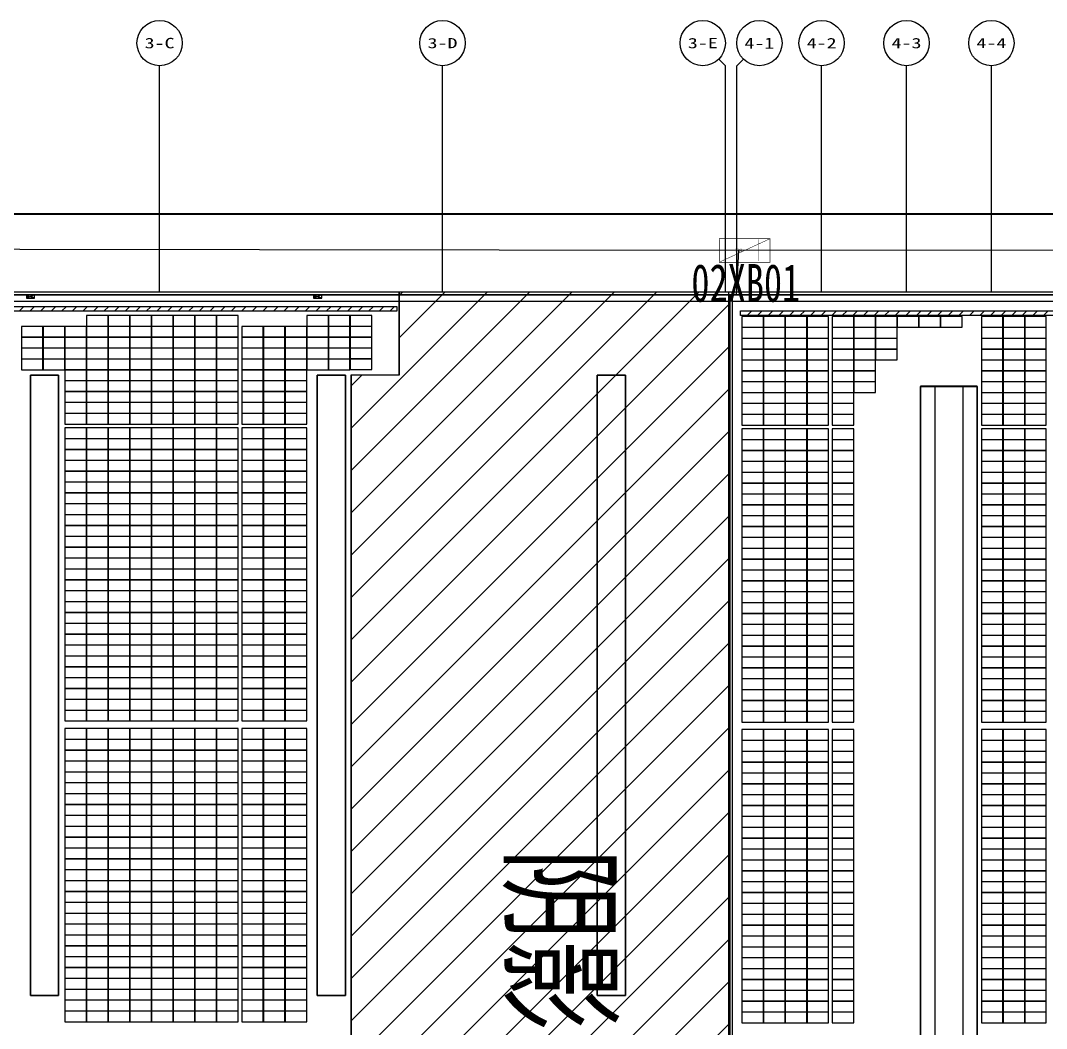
# Model space of a CAD drawing. Header units: metres. Extents: x 1218 to 2690, y 1163 to 1758.
# Drawn here: x 1660.3 to 1769.1, y 1416 to 1522.9 of the extents above; entities that cross this region are included whole.
import ezdxf
from ezdxf.enums import TextEntityAlignment as Align

# ---------------------------------------------------------------- set-up
doc = ezdxf.new("R2010")
doc.units = ezdxf.units.M
for name, color, linetype in [('AXIS', 3, 'Continuous'), ('AXIS_TEXT', 7, 'Continuous'), ('WALL', 9, 'Continuous'), ('单元区域外轮廓', 7, 'ByLayer'), ('屋脊线', 7, 'ByLayer'), ('接线图文字', 7, 'Continuous'), ('电缆通道', 7, 'ByLayer'), ('箱变', 7, 'ByLayer'), ('箱逆', 2, 'Continuous'), ('组件', 7, 'ByLayer'), ('运维走道板', 1, 'Continuous'), ('逆变器', 7, 'ByLayer'), ('障碍物', 7, 'ByLayer')]:
    doc.layers.add(name, color=color, linetype=linetype)
doc.styles.add('Albedo', font='gbenor', dxfattribs={"bigfont": 'gbcbig'})
doc.styles.add('COMPLEX', font='COMPLEX')
doc.styles.add('仿宋1250', font='txt', dxfattribs={"width": 0.7071, "height": 1250})

# ---------------------------------------------------------------- blocks, each defined once
blk = doc.blocks.new('_AXISO')
blk.add_circle((0, 0), 0.5)
at = {"layer": 'AXIS_TEXT', "style": 'COMPLEX', "width": 1.041667}
blk.add_attdef('A', text='', height=0.56, dxfattribs=at).set_placement((-0.25, -0.28), (0.25, -0.28), align=Align.FIT)
blk = doc.blocks.new('DT1')
at = {"layer": 'AXIS', "color": 252, "true_color": 0x939598}
for p, q in [((526857, 2047807), (527560, 2047104)), ((529463, 2047807), (528760, 2047104)), ((467560, 2023104), (467560, 2047104)), ((497560, 2023104), (497560, 2047104)), ((527560, 2023104), (527560, 2047104)), ((528760, 2023104), (528760, 2047104)), ((537760, 2023104), (537760, 2047104)), ((546760, 2023104), (546760, 2047104)), ((555760, 2023104), (555760, 2047104))]:
    blk.add_line(p, q, dxfattribs=at)
at = {"layer": 'WALL'}
for p, q in [((1243660, 2023104), (77860, 2023104)), ((1243360, 2022804), (78160, 2022804))]:
    blk.add_line(p, q, dxfattribs=at)
for points in [[(528310, 1865404), (528310, 2022804), (528010, 2022804), (528010, 1865404)], [(554260, 1875104), (554260, 2013104), (548260, 2013104), (548260, 1875104)]]:
    blk.add_lwpolyline(points, close=True, dxfattribs=at)
for points in [[(528010, 2022104), (407110, 2022104)], [(681610, 2022104), (528310, 2022104)], [(456860, 1948504), (456860, 2014304), (453860, 2014304), (453860, 1948504), (456860, 1948504)], [(487260, 1948504), (487260, 2014304), (484260, 2014304), (484260, 1948504), (487260, 1948504)], [(516960, 1948504), (516960, 2014304), (513960, 2014304), (513960, 1948504), (516960, 1948504)], [(552760, 1875104), (552760, 2013104), (549760, 2013104), (549760, 1875104), (552760, 1875104)]]:
    blk.add_lwpolyline(points, dxfattribs=at)
at = {"layer": 'AXIS', "color": 252, "true_color": 0x939598}
ref = blk.add_blockref('_AXISO', (467560, 2049504), dxfattribs=dict(at, xscale=4800, yscale=4800, zscale=4800))
ref.add_attrib('A', '3-C', dxfattribs={"layer": 'AXIS_TEXT', "height": 1110}).set_placement((465974, 2048949), (469146, 2048949), align=Align.FIT)
ref = blk.add_blockref('_AXISO', (497560, 2049504), dxfattribs=dict(at, xscale=4800, yscale=4800, zscale=4800))
ref.add_attrib('A', '3-D', dxfattribs={"layer": 'AXIS_TEXT', "height": 1077.9}).set_placement((495969, 2048965), (499151, 2048965), align=Align.FIT)
ref = blk.add_blockref('_AXISO', (525160, 2049504), dxfattribs=dict(at, xscale=4800, yscale=4800, zscale=4800))
ref.add_attrib('A', '3-E', dxfattribs={"layer": 'AXIS_TEXT', "height": 1093.7}).set_placement((523571, 2048957), (526748, 2048957), align=Align.FIT)
ref = blk.add_blockref('_AXISO', (531160, 2049504), dxfattribs=dict(at, xscale=4800, yscale=4800, zscale=4800))
ref.add_attrib('A', '4-1', dxfattribs={"layer": 'AXIS_TEXT', "height": 1179.8}).set_placement((529587, 2048914), (532733, 2048914), align=Align.FIT)
ref = blk.add_blockref('_AXISO', (537760, 2049504), dxfattribs=dict(at, xscale=4800, yscale=4800, zscale=4800))
ref.add_attrib('A', '4-2', dxfattribs={"layer": 'AXIS_TEXT', "height": 1093.7}).set_placement((536171, 2048957), (539348, 2048957), align=Align.FIT)
ref = blk.add_blockref('_AXISO', (546760, 2049504), dxfattribs=dict(at, xscale=4800, yscale=4800, zscale=4800))
ref.add_attrib('A', '4-3', dxfattribs={"layer": 'AXIS_TEXT', "height": 1093.7}).set_placement((545171, 2048957), (548348, 2048957), align=Align.FIT)
ref = blk.add_blockref('_AXISO', (555760, 2049504), dxfattribs=dict(at, xscale=4800, yscale=4800, zscale=4800))
ref.add_attrib('A', '4-4', dxfattribs={"layer": 'AXIS_TEXT', "height": 1062.5}).set_placement((554166, 2048972), (557354, 2048972), align=Align.FIT)
blk = doc.blocks.new('*U582')
at = {"layer": '单元区域外轮廓', "color": 2}
blk.add_polyline3d([(582600, -78700, 12000), (-582600, -78700, 12000), (-582600, 78700, 12000), (582600, 78700, 12000)], close=True, dxfattribs=at)
at = {"flags": 1}
for tag in ['unit_id', 'unit_name', 'parapet_height', 'ground_elevation', 'is_enable_parapet']:
    blk.add_attdef(tag, (0, 0), '', height=2.5, dxfattribs=at)
blk = doc.blocks.new('*U583')
at = {"layer": '屋脊线', "color": 30}
blk.add_line((582600, 78700, 12000), (-582600, 78700, 12000), dxfattribs=at)
at = {"flags": 1}
for tag in ['unit_id', 'unit_name']:
    blk.add_attdef(tag, (0, 0), '', height=2.5, dxfattribs=at)
blk = doc.blocks.new('*U586')
at = {"color": 0}
blk.add_polyline3d([(0, 0, 0), (-228, 0, 0), (-228, -113, 6), (0, -113, 6)], close=True, dxfattribs=at)
at = {"flags": 1}
for tag in ['silicon-material', 'panel-length', 'panel-width', 'panel-height', 'mounting-hole-spacing1', 'mounting-hole-spacing2', 'userid', 'module-material', 'theme', 'name', 'vmpo', 'voco', 'pmax', 'company-name', 'note', 'id', 'impo', 'isco']:
    blk.add_attdef(tag, (0, 0), '', height=2.5, dxfattribs=at)
blk = doc.blocks.new('*U587')
at = {"layer": '组件', "color": 2}
for p in [(-19866, 7651, 1221), (-19637, 7651, 1221), (-19407, 7651, 1221), (-19177, 7651, 1221), (-18947, 7651, 1221), (-18717, 7651, 1221), (-18488, 7651, 1221), (-20556, 7535, 1227), (-20326, 7535, 1227), (-20096, 7535, 1227), (-19866, 7535, 1227), (-19637, 7535, 1227), (-19407, 7535, 1227), (-19177, 7535, 1227), (-18947, 7535, 1227), (-18717, 7535, 1227), (-18488, 7535, 1227), (-18220, 7535, 1227), (-20556, 7420, 1233), (-20326, 7420, 1233), (-20096, 7420, 1233), (-19866, 7420, 1233), (-19637, 7420, 1233), (-19407, 7420, 1233), (-19177, 7420, 1233), (-18947, 7420, 1233), (-18717, 7420, 1233), (-18488, 7420, 1233), (-18220, 7420, 1233), (-20556, 7305, 1239), (-20326, 7305, 1239), (-20096, 7305, 1239), (-19866, 7305, 1239), (-19637, 7305, 1239), (-19407, 7305, 1239), (-19177, 7305, 1239), (-18947, 7305, 1239), (-18717, 7305, 1239), (-18488, 7305, 1239), (-18220, 7305, 1239), (-20556, 7190, 1245), (-20326, 7190, 1245), (-20096, 7190, 1245), (-19866, 7190, 1245), (-19637, 7190, 1245), (-19407, 7190, 1245), (-19177, 7190, 1245), (-18947, 7190, 1245), (-18717, 7190, 1245), (-18488, 7190, 1245), (-18220, 7190, 1245), (-20096, 7074, 1250), (-19866, 7074, 1250), (-19637, 7074, 1250), (-19407, 7074, 1250), (-19177, 7074, 1250), (-18947, 7074, 1250), (-18717, 7074, 1250), (-18488, 7074, 1250), (-18220, 7074, 1250), (-20096, 6959, 1256), (-19866, 6959, 1256), (-19637, 6959, 1256), (-19407, 6959, 1256), (-19177, 6959, 1256), (-18947, 6959, 1256), (-18717, 6959, 1256), (-18488, 6959, 1256), (-18220, 6959, 1256), (-20096, 6844, 1262), (-19866, 6844, 1262), (-19637, 6844, 1262), (-19407, 6844, 1262), (-19177, 6844, 1262), (-18947, 6844, 1262), (-18717, 6844, 1262), (-18488, 6844, 1262), (-20096, 6729, 1268), (-19866, 6729, 1268), (-19637, 6729, 1268), (-19407, 6729, 1268), (-19177, 6729, 1268), (-18947, 6729, 1268), (-18717, 6729, 1268), (-18488, 6729, 1268), (-20096, 6613, 1274), (-19866, 6613, 1274), (-19637, 6613, 1274), (-19407, 6613, 1274), (-19177, 6613, 1274), (-18947, 6613, 1274), (-18717, 6613, 1274), (-18488, 6613, 1274), (-20096, 6460, 1282), (-19866, 6460, 1282), (-19637, 6460, 1282), (-19407, 6460, 1282), (-19177, 6460, 1282), (-18947, 6460, 1282), (-20096, 6345, 1288), (-19866, 6345, 1288), (-19637, 6345, 1288), (-19407, 6345, 1288), (-19177, 6345, 1288), (-18947, 6345, 1288), (-20096, 6230, 1293), (-19866, 6230, 1293), (-19637, 6230, 1293), (-19407, 6230, 1293), (-19177, 6230, 1293), (-18947, 6230, 1293), (-20096, 6115, 1299), (-19866, 6115, 1299), (-19637, 6115, 1299), (-19407, 6115, 1299), (-19177, 6115, 1299), (-18947, 6115, 1299), (-20096, 5999, 1305), (-19866, 5999, 1305), (-19637, 5999, 1305), (-19407, 5999, 1305), (-19177, 5999, 1305), (-18947, 5999, 1305), (-20096, 5884, 1311), (-19866, 5884, 1311), (-19637, 5884, 1311), (-19407, 5884, 1311), (-19177, 5884, 1311), (-18947, 5884, 1311), (-20096, 5769, 1317), (-19866, 5769, 1317), (-19637, 5769, 1317), (-19407, 5769, 1317), (-19177, 5769, 1317), (-18947, 5769, 1317), (-20096, 5654, 1323), (-19866, 5654, 1323), (-19637, 5654, 1323), (-19407, 5654, 1323), (-19177, 5654, 1323), (-18947, 5654, 1323), (-20096, 5538, 1329), (-19866, 5538, 1329), (-19637, 5538, 1329), (-19407, 5538, 1329), (-19177, 5538, 1329), (-18947, 5538, 1329), (-20096, 5423, 1334), (-19866, 5423, 1334), (-19637, 5423, 1334), (-19407, 5423, 1334), (-19177, 5423, 1334), (-18947, 5423, 1334), (-20096, 5308, 1340), (-19866, 5308, 1340), (-19637, 5308, 1340), (-19407, 5308, 1340), (-19177, 5308, 1340), (-18947, 5308, 1340), (-20096, 5193, 1346), (-19866, 5193, 1346), (-19637, 5193, 1346), (-19407, 5193, 1346), (-19177, 5193, 1346), (-18947, 5193, 1346), (-20096, 5077, 1352), (-19866, 5077, 1352), (-19637, 5077, 1352), (-19407, 5077, 1352), (-19177, 5077, 1352), (-18947, 5077, 1352), (-20096, 4962, 1358), (-19866, 4962, 1358), (-19637, 4962, 1358), (-19407, 4962, 1358), (-19177, 4962, 1358), (-18947, 4962, 1358), (-20096, 4847, 1364), (-19866, 4847, 1364), (-19637, 4847, 1364), (-19407, 4847, 1364), (-19177, 4847, 1364), (-18947, 4847, 1364), (-20096, 4732, 1370), (-19866, 4732, 1370), (-19637, 4732, 1370), (-19407, 4732, 1370), (-19177, 4732, 1370), (-18947, 4732, 1370), (-20096, 4616, 1375), (-19866, 4616, 1375), (-19637, 4616, 1375), (-19407, 4616, 1375), (-19177, 4616, 1375), (-18947, 4616, 1375), (-20096, 4501, 1381), (-19866, 4501, 1381), (-19637, 4501, 1381), (-19407, 4501, 1381), (-19177, 4501, 1381), (-18947, 4501, 1381), (-20096, 4386, 1387), (-19866, 4386, 1387), (-19637, 4386, 1387), (-19407, 4386, 1387), (-19177, 4386, 1387), (-18947, 4386, 1387), (-20096, 4271, 1393), (-19866, 4271, 1393), (-19637, 4271, 1393), (-19407, 4271, 1393), (-19177, 4271, 1393), (-18947, 4271, 1393), (-20096, 4155, 1399), (-19866, 4155, 1399), (-19637, 4155, 1399), (-19407, 4155, 1399), (-19177, 4155, 1399), (-18947, 4155, 1399), (-20096, 4040, 1405), (-19866, 4040, 1405), (-19637, 4040, 1405), (-19407, 4040, 1405), (-19177, 4040, 1405), (-18947, 4040, 1405), (-20096, 3925, 1411), (-19866, 3925, 1411), (-19637, 3925, 1411), (-19407, 3925, 1411), (-19177, 3925, 1411), (-18947, 3925, 1411), (-20096, 3810, 1416), (-19866, 3810, 1416), (-19637, 3810, 1416), (-19407, 3810, 1416), (-19177, 3810, 1416), (-18947, 3810, 1416), (-20096, 3694, 1422), (-19866, 3694, 1422), (-19637, 3694, 1422), (-19407, 3694, 1422), (-19177, 3694, 1422), (-18947, 3694, 1422), (-20096, 3579, 1428), (-19866, 3579, 1428), (-19637, 3579, 1428), (-19407, 3579, 1428), (-19177, 3579, 1428), (-18947, 3579, 1428), (-20096, 3464, 1434), (-19866, 3464, 1434), (-19637, 3464, 1434), (-19407, 3464, 1434), (-19177, 3464, 1434), (-18947, 3464, 1434), (-20096, 3271, 1444), (-19866, 3271, 1444), (-19637, 3271, 1444), (-19407, 3271, 1444), (-19177, 3271, 1444), (-18947, 3271, 1444), (-18717, 3271, 1444), (-20096, 3155, 1450), (-19866, 3155, 1450), (-19637, 3155, 1450), (-19407, 3155, 1450), (-19177, 3155, 1450), (-18947, 3155, 1450), (-18717, 3155, 1450), (-20096, 3040, 1455), (-19866, 3040, 1455), (-19637, 3040, 1455), (-19407, 3040, 1455), (-19177, 3040, 1455), (-18947, 3040, 1455), (-18717, 3040, 1455), (-20096, 2925, 1461), (-19866, 2925, 1461), (-19637, 2925, 1461), (-19407, 2925, 1461), (-19177, 2925, 1461), (-18947, 2925, 1461), (-18717, 2925, 1461), (-20096, 2810, 1467), (-19866, 2810, 1467), (-19637, 2810, 1467), (-19407, 2810, 1467), (-19177, 2810, 1467), (-18947, 2810, 1467), (-18717, 2810, 1467), (-20096, 2694, 1473), (-19866, 2694, 1473), (-19637, 2694, 1473), (-19407, 2694, 1473), (-19177, 2694, 1473), (-18947, 2694, 1473), (-18717, 2694, 1473), (-20096, 2579, 1479), (-19866, 2579, 1479), (-19637, 2579, 1479), (-19407, 2579, 1479), (-19177, 2579, 1479), (-18947, 2579, 1479), (-18717, 2579, 1479), (-20096, 2464, 1485), (-19866, 2464, 1485), (-19637, 2464, 1485), (-19407, 2464, 1485), (-19177, 2464, 1485), (-18947, 2464, 1485), (-18717, 2464, 1485), (-20096, 2349, 1491), (-19866, 2349, 1491), (-19637, 2349, 1491), (-19407, 2349, 1491), (-19177, 2349, 1491), (-18947, 2349, 1491), (-18717, 2349, 1491), (-20096, 2233, 1496), (-19866, 2233, 1496), (-19637, 2233, 1496), (-19407, 2233, 1496), (-19177, 2233, 1496), (-18947, 2233, 1496), (-18717, 2233, 1496), (-20096, 2118, 1502), (-19866, 2118, 1502), (-19637, 2118, 1502), (-19407, 2118, 1502), (-19177, 2118, 1502), (-18947, 2118, 1502), (-18717, 2118, 1502), (-20096, 2003, 1508), (-19866, 2003, 1508), (-19637, 2003, 1508), (-19407, 2003, 1508), (-19177, 2003, 1508), (-18947, 2003, 1508), (-18717, 2003, 1508), (-20096, 1888, 1514), (-19866, 1888, 1514), (-19637, 1888, 1514), (-19407, 1888, 1514), (-19177, 1888, 1514), (-18947, 1888, 1514), (-18717, 1888, 1514), (-20096, 1772, 1520), (-19866, 1772, 1520), (-19637, 1772, 1520), (-19407, 1772, 1520), (-19177, 1772, 1520), (-18947, 1772, 1520), (-18717, 1772, 1520), (-20096, 1657, 1526), (-19866, 1657, 1526), (-19637, 1657, 1526), (-19407, 1657, 1526), (-19177, 1657, 1526), (-18947, 1657, 1526), (-18717, 1657, 1526), (-20096, 1542, 1532), (-19866, 1542, 1532), (-19637, 1542, 1532), (-19407, 1542, 1532), (-19177, 1542, 1532), (-18947, 1542, 1532), (-18717, 1542, 1532), (-20096, 1427, 1538), (-19866, 1427, 1538), (-19637, 1427, 1538), (-19407, 1427, 1538), (-19177, 1427, 1538), (-18947, 1427, 1538), (-18717, 1427, 1538), (-20096, 1311, 1543), (-19866, 1311, 1543), (-19637, 1311, 1543), (-19407, 1311, 1543), (-19177, 1311, 1543), (-18947, 1311, 1543), (-18717, 1311, 1543), (-20096, 1196, 1549), (-19866, 1196, 1549), (-19637, 1196, 1549), (-19407, 1196, 1549), (-19177, 1196, 1549), (-18947, 1196, 1549), (-18717, 1196, 1549), (-20096, 1081, 1555), (-19866, 1081, 1555), (-19637, 1081, 1555), (-19407, 1081, 1555), (-19177, 1081, 1555), (-18947, 1081, 1555), (-18717, 1081, 1555), (-20096, 966, 1561), (-19866, 966, 1561), (-19637, 966, 1561), (-19407, 966, 1561), (-19177, 966, 1561), (-18947, 966, 1561), (-18717, 966, 1561), (-20096, 850, 1567), (-19866, 850, 1567), (-19637, 850, 1567), (-19407, 850, 1567), (-19177, 850, 1567), (-18947, 850, 1567), (-18717, 850, 1567), (-20096, 735, 1573), (-19866, 735, 1573), (-19637, 735, 1573), (-19407, 735, 1573), (-19177, 735, 1573), (-18947, 735, 1573), (-18717, 735, 1573), (-20096, 620, 1579), (-19866, 620, 1579), (-19637, 620, 1579), (-19407, 620, 1579), (-19177, 620, 1579), (-18947, 620, 1579), (-18717, 620, 1579), (-20096, 505, 1584), (-19866, 505, 1584), (-19637, 505, 1584), (-19407, 505, 1584), (-19177, 505, 1584), (-18947, 505, 1584), (-18717, 505, 1584), (-20096, 389, 1590), (-19866, 389, 1590), (-19637, 389, 1590), (-19407, 389, 1590), (-19177, 389, 1590), (-18947, 389, 1590), (-18717, 389, 1590), (-20096, 274, 1596), (-19866, 274, 1596), (-19637, 274, 1596), (-19407, 274, 1596), (-19177, 274, 1596), (-18947, 274, 1596), (-18717, 274, 1596)]:
    blk.add_blockref('*U586', p, dxfattribs=at)
at = {"layer": '组件', "color": 200}
for p in [(-17530, 7651, 1221), (-17301, 7651, 1221), (-17071, 7651, 1221), (-12917, 7640, 1222), (-12687, 7640, 1222), (-12457, 7640, 1222), (-12227, 7640, 1222), (-11960, 7640, 1222), (-11730, 7640, 1222), (-11500, 7640, 1222), (-11270, 7640, 1222), (-11040, 7640, 1222), (-10811, 7640, 1222), (-10377, 7640, 1222), (-10147, 7640, 1222), (-9918, 7640, 1222), (-17990, 7535, 1227), (-17760, 7535, 1227), (-17530, 7535, 1227), (-17301, 7535, 1227), (-17071, 7535, 1227), (-12917, 7524, 1228), (-12687, 7524, 1228), (-12457, 7524, 1228), (-12227, 7524, 1228), (-11960, 7524, 1228), (-11730, 7524, 1228), (-11500, 7524, 1228), (-10377, 7524, 1228), (-10147, 7524, 1228), (-9918, 7524, 1228), (-17990, 7420, 1233), (-17760, 7420, 1233), (-17530, 7420, 1233), (-17301, 7420, 1233), (-17071, 7420, 1233), (-12917, 7409, 1233), (-12687, 7409, 1233), (-12457, 7409, 1233), (-12227, 7409, 1233), (-11960, 7409, 1233), (-11730, 7409, 1233), (-11500, 7409, 1233), (-10377, 7409, 1233), (-10147, 7409, 1233), (-9918, 7409, 1233), (-17990, 7305, 1239), (-17760, 7305, 1239), (-17530, 7305, 1239), (-17301, 7305, 1239), (-17071, 7305, 1239), (-12917, 7294, 1239), (-12687, 7294, 1239), (-12457, 7294, 1239), (-12227, 7294, 1239), (-11960, 7294, 1239), (-11730, 7294, 1239), (-11500, 7294, 1239), (-10377, 7294, 1239), (-10147, 7294, 1239), (-9918, 7294, 1239), (-17990, 7190, 1245), (-17760, 7190, 1245), (-17530, 7190, 1245), (-17301, 7190, 1245), (-17071, 7192, 1244), (-17990, 7074, 1250), (-17760, 7074, 1250), (-12917, 7179, 1245), (-12687, 7179, 1245), (-12457, 7179, 1245), (-12227, 7179, 1245), (-11960, 7179, 1245), (-11730, 7179, 1245), (-10377, 7179, 1245), (-10147, 7179, 1245), (-9918, 7179, 1245), (-12917, 7063, 1251), (-12687, 7063, 1251), (-12457, 7063, 1251), (-12227, 7063, 1251), (-11960, 7063, 1251), (-11730, 7063, 1251), (-10377, 7063, 1251), (-10147, 7063, 1251), (-9918, 7063, 1251), (-17990, 6959, 1256), (-17760, 6959, 1256), (-12917, 6948, 1257), (-12687, 6948, 1257), (-12457, 6948, 1257), (-12227, 6948, 1257), (-11960, 6948, 1257), (-11730, 6948, 1257), (-10377, 6948, 1257), (-10147, 6948, 1257), (-9918, 6948, 1257), (-18220, 6844, 1262), (-17990, 6844, 1262), (-17760, 6844, 1262), (-12917, 6833, 1263), (-12687, 6833, 1263), (-12457, 6833, 1263), (-12227, 6833, 1263), (-11960, 6833, 1263), (-10377, 6833, 1263), (-10147, 6833, 1263), (-9918, 6833, 1263), (-18220, 6729, 1268), (-17990, 6729, 1268), (-17760, 6729, 1268), (-12917, 6718, 1269), (-12687, 6718, 1269), (-12457, 6718, 1269), (-12227, 6718, 1269), (-11960, 6718, 1269), (-10377, 6718, 1269), (-10147, 6718, 1269), (-9918, 6718, 1269), (-18220, 6613, 1274), (-17990, 6613, 1274), (-17760, 6613, 1274), (-12917, 6602, 1274), (-12687, 6602, 1274), (-12457, 6602, 1274), (-12227, 6602, 1274), (-11960, 6602, 1274), (-10377, 6602, 1274), (-10147, 6602, 1274), (-9918, 6602, 1274), (-18717, 6460, 1282), (-18488, 6460, 1282), (-18220, 6460, 1282), (-17990, 6460, 1282), (-17760, 6460, 1282), (-12917, 6449, 1282), (-12687, 6449, 1282), (-12457, 6449, 1282), (-12227, 6449, 1282), (-11960, 6449, 1282), (-10377, 6449, 1282), (-10147, 6449, 1282), (-18717, 6345, 1288), (-18488, 6345, 1288), (-18220, 6345, 1288), (-17990, 6345, 1288), (-17760, 6345, 1288), (-12917, 6334, 1288), (-12687, 6334, 1288), (-12457, 6334, 1288), (-12227, 6334, 1288), (-11960, 6334, 1288), (-10377, 6334, 1288), (-10147, 6334, 1288), (-18717, 6230, 1293), (-18488, 6230, 1293), (-18220, 6230, 1293), (-17990, 6230, 1293), (-17760, 6230, 1293), (-12917, 6219, 1294), (-12687, 6219, 1294), (-12457, 6219, 1294), (-12227, 6219, 1294), (-11960, 6219, 1294), (-10377, 6219, 1294), (-10147, 6219, 1294), (-18717, 6115, 1299), (-18488, 6115, 1299), (-18220, 6115, 1299), (-17990, 6115, 1299), (-17760, 6115, 1299), (-12917, 6103, 1300), (-12687, 6103, 1300), (-12457, 6103, 1300), (-12227, 6103, 1300), (-11960, 6103, 1300), (-10377, 6103, 1300), (-10147, 6103, 1300), (-18717, 5999, 1305), (-18488, 5999, 1305), (-18220, 5999, 1305), (-17990, 5999, 1305), (-17760, 5999, 1305), (-12917, 5988, 1306), (-12687, 5988, 1306), (-12457, 5988, 1306), (-12227, 5988, 1306), (-11960, 5988, 1306), (-10377, 5988, 1306), (-10147, 5988, 1306), (-18717, 5884, 1311), (-18488, 5884, 1311), (-18220, 5884, 1311), (-17990, 5884, 1311), (-17760, 5884, 1311), (-18717, 5769, 1317), (-18488, 5769, 1317), (-18220, 5769, 1317), (-17990, 5769, 1317), (-17760, 5769, 1317), (-12917, 5873, 1312), (-12687, 5873, 1312), (-12457, 5873, 1312), (-12227, 5873, 1312), (-11960, 5873, 1312), (-10377, 5873, 1312), (-10147, 5873, 1312), (-12917, 5758, 1317), (-12687, 5758, 1317), (-12457, 5758, 1317), (-12227, 5758, 1317), (-11960, 5758, 1317), (-10377, 5758, 1317), (-10147, 5758, 1317), (-18717, 5654, 1323), (-18488, 5654, 1323), (-18220, 5654, 1323), (-17990, 5654, 1323), (-17760, 5654, 1323), (-12917, 5642, 1323), (-12687, 5642, 1323), (-12457, 5642, 1323), (-12227, 5642, 1323), (-11960, 5642, 1323), (-10377, 5642, 1323), (-10147, 5642, 1323), (-18717, 5538, 1329), (-18488, 5538, 1329), (-18220, 5538, 1329), (-17990, 5538, 1329), (-17760, 5538, 1329), (-12917, 5527, 1329), (-12687, 5527, 1329), (-12457, 5527, 1329), (-12227, 5527, 1329), (-11960, 5527, 1329), (-10377, 5527, 1329), (-10147, 5527, 1329), (-18717, 5423, 1334), (-18488, 5423, 1334), (-18220, 5423, 1334), (-17990, 5423, 1334), (-17760, 5423, 1334), (-12917, 5412, 1335), (-12687, 5412, 1335), (-12457, 5412, 1335), (-12227, 5412, 1335), (-11960, 5412, 1335), (-10377, 5412, 1335), (-10147, 5412, 1335), (-18717, 5308, 1340), (-18488, 5308, 1340), (-18220, 5308, 1340), (-17990, 5308, 1340), (-17760, 5308, 1340), (-12917, 5297, 1341), (-12687, 5297, 1341), (-12457, 5297, 1341), (-12227, 5297, 1341), (-11960, 5297, 1341), (-10377, 5297, 1341), (-10147, 5297, 1341), (-18717, 5193, 1346), (-18488, 5193, 1346), (-18220, 5193, 1346), (-17990, 5193, 1346), (-17760, 5193, 1346), (-12917, 5181, 1347), (-12687, 5181, 1347), (-12457, 5181, 1347), (-12227, 5181, 1347), (-11960, 5181, 1347), (-10377, 5181, 1347), (-10147, 5181, 1347), (-18717, 5077, 1352), (-18488, 5077, 1352), (-18220, 5077, 1352), (-17990, 5077, 1352), (-17760, 5077, 1352), (-12917, 5066, 1353), (-12687, 5066, 1353), (-12457, 5066, 1353), (-12227, 5066, 1353), (-11960, 5066, 1353), (-10377, 5066, 1353), (-10147, 5066, 1353), (-18717, 4962, 1358), (-18488, 4962, 1358), (-18220, 4962, 1358), (-17990, 4962, 1358), (-17760, 4962, 1358), (-12917, 4951, 1358), (-12687, 4951, 1358), (-12457, 4951, 1358), (-12227, 4951, 1358), (-11960, 4951, 1358), (-10377, 4951, 1358), (-10147, 4951, 1358), (-18717, 4847, 1364), (-18488, 4847, 1364), (-18220, 4847, 1364), (-17990, 4847, 1364), (-17760, 4847, 1364), (-12917, 4836, 1364), (-12687, 4836, 1364), (-12457, 4836, 1364), (-12227, 4836, 1364), (-11960, 4836, 1364), (-10377, 4836, 1364), (-10147, 4836, 1364), (-18717, 4732, 1370), (-18488, 4732, 1370), (-18220, 4732, 1370), (-17990, 4732, 1370), (-17760, 4732, 1370), (-12917, 4720, 1370), (-12687, 4720, 1370), (-12457, 4720, 1370), (-12227, 4720, 1370), (-11960, 4720, 1370), (-10377, 4720, 1370), (-10147, 4720, 1370), (-18717, 4616, 1375), (-18488, 4616, 1375), (-18220, 4616, 1375), (-17990, 4616, 1375), (-17760, 4616, 1375), (-12917, 4605, 1376), (-12687, 4605, 1376), (-12457, 4605, 1376), (-12227, 4605, 1376), (-11960, 4605, 1376), (-10377, 4605, 1376), (-10147, 4605, 1376), (-18717, 4501, 1381), (-18488, 4501, 1381), (-18220, 4501, 1381), (-17990, 4501, 1381), (-17760, 4501, 1381), (-12917, 4490, 1382), (-12687, 4490, 1382), (-12457, 4490, 1382), (-12227, 4490, 1382), (-11960, 4490, 1382), (-10377, 4490, 1382), (-10147, 4490, 1382), (-18717, 4386, 1387), (-18488, 4386, 1387), (-18220, 4386, 1387), (-17990, 4386, 1387), (-17760, 4386, 1387), (-12917, 4375, 1388), (-12687, 4375, 1388), (-12457, 4375, 1388), (-12227, 4375, 1388), (-11960, 4375, 1388), (-10377, 4375, 1388), (-10147, 4375, 1388), (-18717, 4271, 1393), (-18488, 4271, 1393), (-18220, 4271, 1393), (-17990, 4271, 1393), (-17760, 4271, 1393), (-12917, 4259, 1394), (-12687, 4259, 1394), (-12457, 4259, 1394), (-12227, 4259, 1394), (-11960, 4259, 1394), (-10377, 4259, 1394), (-10147, 4259, 1394), (-18717, 4155, 1399), (-18488, 4155, 1399), (-18220, 4155, 1399), (-17990, 4155, 1399), (-17760, 4155, 1399), (-12917, 4144, 1399), (-12687, 4144, 1399), (-12457, 4144, 1399), (-12227, 4144, 1399), (-11960, 4144, 1399), (-10377, 4144, 1399), (-10147, 4144, 1399), (-18717, 4040, 1405), (-18488, 4040, 1405), (-18220, 4040, 1405), (-17990, 4040, 1405), (-17760, 4040, 1405), (-12917, 4029, 1405), (-12687, 4029, 1405), (-12457, 4029, 1405), (-12227, 4029, 1405), (-11960, 4029, 1405), (-10377, 4029, 1405), (-10147, 4029, 1405), (-18717, 3925, 1411), (-18488, 3925, 1411), (-18220, 3925, 1411), (-17990, 3925, 1411), (-17760, 3925, 1411), (-18717, 3810, 1416), (-18488, 3810, 1416), (-18220, 3810, 1416), (-17990, 3810, 1416), (-17760, 3810, 1416), (-12917, 3914, 1411), (-12687, 3914, 1411), (-12457, 3914, 1411), (-12227, 3914, 1411), (-11960, 3914, 1411), (-10377, 3914, 1411), (-10147, 3914, 1411), (-12917, 3798, 1417), (-12687, 3798, 1417), (-12457, 3798, 1417), (-12227, 3798, 1417), (-11960, 3798, 1417), (-10377, 3798, 1417), (-10147, 3798, 1417), (-18717, 3694, 1422), (-18488, 3694, 1422), (-18220, 3694, 1422), (-17990, 3694, 1422), (-17760, 3694, 1422), (-12917, 3683, 1423), (-12687, 3683, 1423), (-12457, 3683, 1423), (-12227, 3683, 1423), (-11960, 3683, 1423), (-10377, 3683, 1423), (-10147, 3683, 1423), (-18717, 3579, 1428), (-18488, 3579, 1428), (-18220, 3579, 1428), (-17990, 3579, 1428), (-17760, 3579, 1428), (-12917, 3568, 1429), (-12687, 3568, 1429), (-12457, 3568, 1429), (-12227, 3568, 1429), (-11960, 3568, 1429), (-10377, 3568, 1429), (-10147, 3568, 1429), (-18717, 3464, 1434), (-18488, 3464, 1434), (-18220, 3464, 1434), (-17990, 3464, 1434), (-17760, 3464, 1434), (-12917, 3453, 1435), (-12687, 3453, 1435), (-12457, 3453, 1435), (-12227, 3453, 1435), (-11960, 3453, 1435), (-10377, 3453, 1435), (-10147, 3453, 1435), (-18488, 3271, 1444), (-18220, 3271, 1444), (-17990, 3271, 1444), (-17760, 3271, 1444), (-18488, 3155, 1450), (-18220, 3155, 1450), (-17990, 3155, 1450), (-17760, 3155, 1450), (-12917, 3259, 1444), (-12687, 3259, 1444), (-12457, 3259, 1444), (-12227, 3259, 1444), (-11960, 3259, 1444), (-12917, 3144, 1450), (-12687, 3144, 1450), (-12457, 3144, 1450), (-12227, 3144, 1450), (-11960, 3144, 1450), (-18488, 3040, 1455), (-18220, 3040, 1455), (-17990, 3040, 1455), (-17760, 3040, 1455), (-12917, 3029, 1456), (-12687, 3029, 1456), (-12457, 3029, 1456), (-12227, 3029, 1456), (-11960, 3029, 1456), (-18488, 2925, 1461), (-18220, 2925, 1461), (-17990, 2925, 1461), (-17760, 2925, 1461), (-12917, 2914, 1462), (-12687, 2914, 1462), (-12457, 2914, 1462), (-12227, 2914, 1462), (-11960, 2914, 1462), (-18488, 2810, 1467), (-18220, 2810, 1467), (-17990, 2810, 1467), (-17760, 2810, 1467), (-12917, 2798, 1468), (-12687, 2798, 1468), (-12457, 2798, 1468), (-12227, 2798, 1468), (-11960, 2798, 1468), (-18488, 2694, 1473), (-18220, 2694, 1473), (-17990, 2694, 1473), (-17760, 2694, 1473), (-12917, 2683, 1474), (-12687, 2683, 1474), (-12457, 2683, 1474), (-12227, 2683, 1474), (-11960, 2683, 1474), (-18488, 2579, 1479), (-18220, 2579, 1479), (-17990, 2579, 1479), (-17760, 2579, 1479), (-12917, 2568, 1479), (-12687, 2568, 1479), (-12457, 2568, 1479), (-12227, 2568, 1479), (-11960, 2568, 1479), (-18488, 2464, 1485), (-18220, 2464, 1485), (-17990, 2464, 1485), (-17760, 2464, 1485), (-12917, 2453, 1485), (-12687, 2453, 1485), (-12457, 2453, 1485), (-12227, 2453, 1485), (-11960, 2453, 1485), (-18488, 2349, 1491), (-18220, 2349, 1491), (-17990, 2349, 1491), (-17760, 2349, 1491), (-12917, 2337, 1491), (-12687, 2337, 1491), (-12457, 2337, 1491), (-12227, 2337, 1491), (-11960, 2337, 1491), (-18488, 2233, 1496), (-18220, 2233, 1496), (-17990, 2233, 1496), (-17760, 2233, 1496), (-12917, 2222, 1497), (-12687, 2222, 1497), (-12457, 2222, 1497), (-12227, 2222, 1497), (-11960, 2222, 1497), (-18488, 2118, 1502), (-18220, 2118, 1502), (-17990, 2118, 1502), (-17760, 2118, 1502), (-12917, 2107, 1503), (-12687, 2107, 1503), (-12457, 2107, 1503), (-12227, 2107, 1503), (-11960, 2107, 1503), (-18488, 2003, 1508), (-18220, 2003, 1508), (-17990, 2003, 1508), (-17760, 2003, 1508), (-12917, 1992, 1509), (-12687, 1992, 1509), (-12457, 1992, 1509), (-12227, 1992, 1509), (-11960, 1992, 1509), (-18488, 1888, 1514), (-18220, 1888, 1514), (-17990, 1888, 1514), (-17760, 1888, 1514), (-12917, 1876, 1515), (-12687, 1876, 1515), (-12457, 1876, 1515), (-12227, 1876, 1515), (-11960, 1876, 1515), (-18488, 1772, 1520), (-18220, 1772, 1520), (-17990, 1772, 1520), (-17760, 1772, 1520), (-12917, 1761, 1520), (-12687, 1761, 1520), (-12457, 1761, 1520), (-12227, 1761, 1520), (-11960, 1761, 1520), (-18488, 1657, 1526), (-18220, 1657, 1526), (-17990, 1657, 1526), (-17760, 1657, 1526), (-12917, 1646, 1526), (-12687, 1646, 1526), (-12457, 1646, 1526), (-12227, 1646, 1526), (-11960, 1646, 1526), (-18488, 1542, 1532), (-18220, 1542, 1532), (-17990, 1542, 1532), (-17760, 1542, 1532), (-12917, 1531, 1532), (-12687, 1531, 1532), (-12457, 1531, 1532), (-12227, 1531, 1532), (-11960, 1531, 1532), (-18488, 1427, 1538), (-18220, 1427, 1538), (-17990, 1427, 1538), (-17760, 1427, 1538), (-12917, 1415, 1538), (-12687, 1415, 1538), (-12457, 1415, 1538), (-12227, 1415, 1538), (-11960, 1415, 1538), (-18488, 1311, 1543), (-18220, 1311, 1543), (-17990, 1311, 1543), (-17760, 1311, 1543), (-12917, 1300, 1544), (-12687, 1300, 1544), (-12457, 1300, 1544), (-12227, 1300, 1544), (-11960, 1300, 1544), (-18488, 1196, 1549), (-18220, 1196, 1549), (-17990, 1196, 1549), (-17760, 1196, 1549), (-12917, 1185, 1550), (-12687, 1185, 1550), (-12457, 1185, 1550), (-12227, 1185, 1550), (-11960, 1185, 1550), (-18488, 1081, 1555), (-18220, 1081, 1555), (-17990, 1081, 1555), (-17760, 1081, 1555), (-12917, 1070, 1556), (-12687, 1070, 1556), (-12457, 1070, 1556), (-12227, 1070, 1556), (-11960, 1070, 1556), (-18488, 966, 1561), (-18220, 966, 1561), (-17990, 966, 1561), (-17760, 966, 1561), (-12917, 954, 1562), (-12687, 954, 1562), (-12457, 954, 1562), (-12227, 954, 1562), (-11960, 954, 1562), (-18488, 850, 1567), (-18220, 850, 1567), (-17990, 850, 1567), (-17760, 850, 1567), (-12917, 839, 1567), (-12687, 839, 1567), (-12457, 839, 1567), (-12227, 839, 1567), (-11960, 839, 1567), (-18488, 735, 1573), (-18220, 735, 1573), (-17990, 735, 1573), (-17760, 735, 1573), (-12917, 724, 1573), (-12687, 724, 1573), (-12457, 724, 1573), (-12227, 724, 1573), (-11960, 724, 1573), (-18488, 620, 1579), (-18220, 620, 1579), (-17990, 620, 1579), (-17760, 620, 1579), (-12917, 609, 1579), (-12687, 609, 1579), (-12457, 609, 1579), (-12227, 609, 1579), (-11960, 609, 1579), (-18488, 505, 1584), (-18220, 505, 1584), (-17990, 505, 1584), (-17760, 505, 1584), (-12917, 493, 1585), (-12687, 493, 1585), (-12457, 493, 1585), (-12227, 493, 1585), (-11960, 493, 1585), (-18488, 389, 1590), (-18220, 389, 1590), (-17990, 389, 1590), (-17760, 389, 1590), (-12917, 378, 1591), (-12687, 378, 1591), (-12457, 378, 1591), (-12227, 378, 1591), (-11960, 378, 1591), (-18488, 274, 1596), (-18220, 274, 1596), (-17990, 274, 1596), (-17760, 274, 1596), (-12917, 263, 1597), (-12687, 263, 1597), (-12457, 263, 1597), (-12227, 263, 1597), (-11960, 263, 1597)]:
    blk.add_blockref('*U586', p, dxfattribs=at)
at = {"layer": '组件', "color": 41}
for p in [(-9918, 6449, 1282), (-9918, 6334, 1288), (-9918, 6219, 1294), (-9918, 6103, 1300), (-9918, 5988, 1306), (-9918, 5873, 1312), (-9918, 5758, 1317), (-9918, 5642, 1323), (-9918, 5527, 1329), (-9918, 5412, 1335), (-9918, 5297, 1341), (-9918, 5181, 1347), (-9918, 5066, 1353), (-9918, 4951, 1358), (-9918, 4836, 1364), (-9918, 4720, 1370), (-9918, 4605, 1376), (-9918, 4490, 1382), (-9918, 4375, 1388), (-9918, 4259, 1394), (-9918, 4144, 1399), (-9918, 4029, 1405), (-9918, 3914, 1411), (-9918, 3798, 1417), (-9918, 3683, 1423), (-9918, 3568, 1429), (-9918, 3453, 1435), (-10377, 3259, 1444), (-10147, 3259, 1444), (-9918, 3259, 1444), (-10377, 3144, 1450), (-10147, 3144, 1450), (-9918, 3144, 1450), (-10377, 3029, 1456), (-10147, 3029, 1456), (-9918, 3029, 1456), (-10377, 2914, 1462), (-10147, 2914, 1462), (-9918, 2914, 1462), (-10377, 2798, 1468), (-10147, 2798, 1468), (-9918, 2798, 1468), (-10377, 2683, 1474), (-10147, 2683, 1474), (-9918, 2683, 1474), (-10377, 2568, 1479), (-10147, 2568, 1479), (-9918, 2568, 1479), (-10377, 2453, 1485), (-10147, 2453, 1485), (-9918, 2453, 1485), (-10377, 2337, 1491), (-10147, 2337, 1491), (-9918, 2337, 1491), (-10377, 2222, 1497), (-10147, 2222, 1497), (-9918, 2222, 1497), (-10377, 2107, 1503), (-10147, 2107, 1503), (-9918, 2107, 1503), (-10377, 1992, 1509), (-10147, 1992, 1509), (-9918, 1992, 1509), (-10377, 1876, 1515), (-10147, 1876, 1515), (-9918, 1876, 1515), (-10377, 1761, 1520), (-10147, 1761, 1520), (-9918, 1761, 1520), (-10377, 1646, 1526), (-10147, 1646, 1526), (-9918, 1646, 1526), (-10377, 1531, 1532), (-10147, 1531, 1532), (-9918, 1531, 1532), (-10377, 1415, 1538), (-10147, 1415, 1538), (-9918, 1415, 1538), (-10377, 1300, 1544), (-10147, 1300, 1544), (-9918, 1300, 1544), (-10377, 1185, 1550), (-10147, 1185, 1550), (-9918, 1185, 1550), (-10377, 1070, 1556), (-10147, 1070, 1556), (-9918, 1070, 1556), (-10377, 954, 1562), (-10147, 954, 1562), (-9918, 954, 1562), (-10377, 839, 1567), (-10147, 839, 1567), (-9918, 839, 1567), (-10377, 724, 1573), (-10147, 724, 1573), (-9918, 724, 1573), (-10377, 609, 1579), (-10147, 609, 1579), (-9918, 609, 1579), (-10377, 493, 1585), (-10147, 493, 1585), (-9918, 493, 1585), (-10377, 378, 1591), (-10147, 378, 1591), (-9918, 378, 1591), (-10377, 263, 1597), (-10147, 263, 1597), (-9918, 263, 1597)]:
    blk.add_blockref('*U586', p, dxfattribs=at)
at = {"flags": 1}
for tag in ['tilt', 'azimuth', 'mode', 'align', 'array-mode', 'panel-x', 'panel-y', 'offset-x', 'offset-y', 'panel-per-row', 'bracket-type', 'bracket-value', 'row-per-array']:
    blk.add_attdef(tag, (0, 0), '', height=2.5, dxfattribs=at)
blk = doc.blocks.new('*U616', base_point=(44, 18))
at = {"color": 0}
for p, q in [((0, 0), (87, 36)), ((57, 18), (82, 18)), ((57, 10), (82, 10))]:
    blk.add_line(p, q, dxfattribs=at)
blk.add_lwpolyline([(0, 0), (87, 0), (87, 36), (0, 36)], close=True, dxfattribs=at)
blk.add_lwpolyline([(5, 27, -0.6815), (16, 30), (26, 24, 0.6815), (37, 27)], format="xyb", dxfattribs=at)
blk = doc.blocks.new('*U618', base_point=(44, 18))
at = {"color": 0}
for p, q in [((0, 0), (87, 36)), ((57, 18), (82, 18)), ((57, 10), (82, 10))]:
    blk.add_line(p, q, dxfattribs=at)
blk.add_lwpolyline([(0, 0), (87, 0), (87, 36), (0, 36)], close=True, dxfattribs=at)
blk.add_lwpolyline([(5, 27, -0.6815), (16, 30), (26, 24, 0.6815), (37, 27)], format="xyb", dxfattribs=at)
blk = doc.blocks.new('*U664')
at = {"layer": '障碍物', "color": 1}
blk.add_polyline3d([(-167813, 79000, 10), (-167813, 70196, 10), (-172905, 70196, 10), (-172905, 0, 10), (-132851, 0, 10), (-132851, 79000, 10), (-167813, 79000, 10)], close=True, dxfattribs=at)
at = {"flags": 1}
for tag in ['height', 'shape']:
    blk.add_attdef(tag, (0, 0), '', height=2.5, dxfattribs=at)
blk = doc.blocks.new('*U666')
at = {"layer": '障碍物', "color": 1}
blk.add_polyline3d([(-112500, 69000, 10), (-106500, 69000, 10), (-106500, 0, 10), (-112500, 0, 10)], close=True, dxfattribs=at)
at = {"flags": 1}
for tag in ['height', 'shape']:
    blk.add_attdef(tag, (0, 0), '', height=2.5, dxfattribs=at)
blk = doc.blocks.new('*U669')
at = {"layer": '障碍物', "color": 1}
blk.add_polyline3d([(-146800, 70200, 10), (-143800, 70200, 10), (-143800, 4400, 10), (-146800, 4400, 10)], close=True, dxfattribs=at)
at = {"flags": 1}
for tag in ['height', 'shape']:
    blk.add_attdef(tag, (0, 0), '', height=2.5, dxfattribs=at)
blk = doc.blocks.new('*U671')
at = {"layer": '障碍物', "color": 1}
blk.add_polyline3d([(-206900, 70200, 10), (-203900, 70200, 10), (-203900, 4400, 10), (-206900, 4400, 10)], close=True, dxfattribs=at)
at = {"flags": 1}
for tag in ['height', 'shape']:
    blk.add_attdef(tag, (0, 0), '', height=2.5, dxfattribs=at)
blk = doc.blocks.new('*U681')
at = {"layer": '障碍物', "color": 1}
blk.add_polyline3d([(-176500, 70200, 10), (-173500, 70200, 10), (-173500, 4400, 10), (-176500, 4400, 10)], close=True, dxfattribs=at)
at = {"flags": 1}
for tag in ['height', 'shape']:
    blk.add_attdef(tag, (0, 0), '', height=2.5, dxfattribs=at)
blk = doc.blocks.new('*U703', base_point=(205, 115))
at = {"layer": '箱变', "const_width": 2.5}
blk.add_lwpolyline([(0, 0), (410, 0), (410, 230), (0, 230)], close=True, dxfattribs=at)
at = {"layer": '箱变', "style": 'Albedo'}
blk.add_text('变压器', height=25, dxfattribs=at).set_placement((205, 115), align=Align.MIDDLE_CENTER)

msp = doc.modelspace()

# ---------------------------------------------------------------- hatches: boundary and pattern name
h = msp.add_hatch()
h.set_pattern_fill('ANSI31', color=256, scale=2)
h.set_pattern_definition([(45, (2698.241, -2326.2806), (-2.245064, 2.245064), [])])
h.paths.add_polyline_path([(1700.41, 1494.15), (1700.41, 1485.35), (1695.32, 1485.35), (1695.32, 1336.15), (1735.37, 1336.15), (1735.37, 1494.15)])
at = {"layer": '运维走道板'}
h = msp.add_hatch(dxfattribs=at)
h.set_pattern_fill('ANSI31', color=1, scale=0.5)
h.set_pattern_definition([(45, (2698.2836, -2325.8045), (-0.561266, 0.561266), [])])
h.paths.add_polyline_path([(1285.66, 1492.63), (1700.17, 1492.63), (1700.17, 1492.13), (1285.66, 1492.13)])
h = msp.add_hatch(dxfattribs=at)
h.set_pattern_fill('ANSI31', color=1, scale=0.5)
h.set_pattern_definition([(45, (3149.2461, -2326.28056), (-0.561266, 0.561266), [])])
h.paths.add_polyline_path([(1736.63, 1492.16), (2077.67, 1492.16), (2077.67, 1491.66), (1736.63, 1491.66)])

# ---------------------------------------------------------------- linework, layer by layer
at = {"elevation": 12.3}
msp.add_lwpolyline([(1700.41, 1494.15), (1700.41, 1485.35), (1695.32, 1485.35), (1695.32, 1336.15), (1735.37, 1336.15), (1735.37, 1494.15), (1700.41, 1494.15)], dxfattribs=at)
at = {"layer": '单元区域外轮廓', "color": 4, "elevation": 12}
msp.add_lwpolyline([(2450.82, 1336.45), (1285.62, 1336.45), (1285.62, 1493.85), (2450.82, 1493.85)], close=True, dxfattribs=at)
at = {"layer": '接线图文字', "color": 2, "const_width": 0.2, "elevation": 12.3}
msp.add_lwpolyline([(1393.99, 1502.44), (2466.12, 1502.44)], dxfattribs=at)
at = {"layer": '电缆通道', "color": 6}
for points in [[(1533.12, 1498.86, 0.01), (1736.45, 1498.59, 0.01)], [(1736.19, 1493.85, 0), (1736.45, 1498.59, 0.01)], [(1736.45, 1498.59, 0.01), (1975.48, 1498.77, 0.01)], [(1736.19, 1493.85, 12), (1736.19, 1493.85, 0)]]:
    msp.add_polyline3d(points, dxfattribs=at)
at = {"layer": '箱逆', "color": 2, "const_width": 0.05, "elevation": 12.3}
msp.add_lwpolyline([(1734.35, 1499.81), (1739.75, 1499.81), (1739.75, 1497.31), (1734.35, 1497.31)], close=True, dxfattribs=at)
msp.add_lwpolyline([(1734.35, 1497.31), (1739.75, 1499.81)], dxfattribs=at)
at = {"layer": '运维走道板', "elevation": 12.3}
for points in [[(1285.66, 1492.63), (1700.17, 1492.63), (1700.17, 1492.13), (1285.66, 1492.13), (1285.66, 1492.63)], [(1736.63, 1492.16), (2077.67, 1492.16), (2077.67, 1491.66), (1736.63, 1491.66), (1736.63, 1492.16)]]:
    msp.add_lwpolyline(points, dxfattribs=at)
at = {"layer": '障碍物', "color": 2, "elevation": 12.3}
msp.add_lwpolyline([(1700.41, 1494.15), (1700.41, 1485.35), (1695.32, 1485.35), (1695.32, 1415.15), (1735.37, 1415.15), (1735.37, 1494.15), (1700.41, 1494.15)], dxfattribs=at)
for points in [[(1661.32, 1485.35), (1664.32, 1485.35), (1664.32, 1419.55), (1661.32, 1419.55)], [(1691.72, 1485.35), (1694.72, 1485.35), (1694.72, 1419.55), (1691.72, 1419.55)], [(1721.42, 1485.35), (1724.42, 1485.35), (1724.42, 1419.55), (1721.42, 1419.55)], [(1755.72, 1484.15), (1761.72, 1484.15), (1761.72, 1415.15), (1755.72, 1415.15)]]:
    msp.add_lwpolyline(points, close=True, dxfattribs=at)

# ---------------------------------------------------------------- block references
at = {"xscale": 0.001, "yscale": 0.001, "zscale": 0.001}
msp.add_blockref('DT1', (1207.46, -528.95, 12.3), dxfattribs=at)
at = {"layer": '单元区域外轮廓', "xscale": 0.001, "yscale": 0.001, "zscale": 0.001}
msp.add_blockref('*U582', (1868.22, 1415.15), dxfattribs=at)
at = {"layer": '屋脊线', "xscale": 0.001, "yscale": 0.001, "zscale": 0.001}
msp.add_blockref('*U583', (1868.22, 1415.15), dxfattribs=at)
at = {"layer": '箱变', "xscale": 0.01, "yscale": 0.01, "zscale": 0.01}
msp.add_blockref('*U703', (1736.45, 1498.59, 1.16), dxfattribs=at)
at = {"layer": '组件', "xscale": 0.01, "yscale": 0.01, "zscale": 0.01}
msp.add_blockref('*U587', (1868.22, 1415.15), dxfattribs=at)
at = {"layer": '逆变器', "xscale": 0.01, "yscale": 0.01, "zscale": 0.01, "rotation": 180}
for name, p in [('*U616', (1661.33, 1493.67, 12.58)), ('*U618', (1691.78, 1493.67, 12.58))]:
    msp.add_blockref(name, p, dxfattribs=at)
at = {"layer": '障碍物', "xscale": 0.001, "yscale": 0.001, "zscale": 0.001}
for name in ['*U664', '*U671', '*U681', '*U669', '*U666']:
    msp.add_blockref(name, (1868.22, 1415.15), dxfattribs=at)

# ---------------------------------------------------------------- texts
at = {"color": 1, "style": '仿宋1250', "width": 0.7071}
msp.add_text('阴影区域', height=10, rotation=270, dxfattribs=at).set_placement((1717.71, 1415.82, 12.3), align=Align.MIDDLE)
at = {"layer": '箱逆', "style": '仿宋1250', "width": 0.7071}
msp.add_text('02XB01', height=4, dxfattribs=at).set_placement((1737.18, 1495.09, 12.3), align=Align.MIDDLE)

doc.saveas('drawing.dxf')
